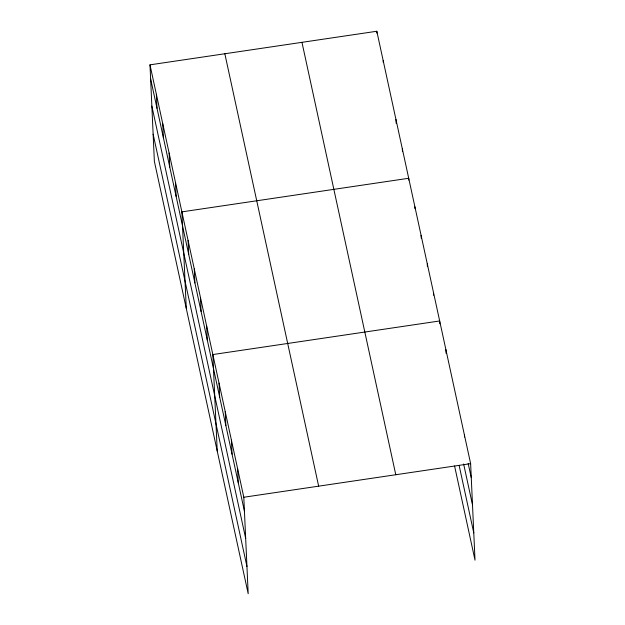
<?xml version="1.0" encoding="UTF-8"?>
<svg xmlns="http://www.w3.org/2000/svg" width="625" height="625" viewBox="0 0 625 625"><rect width="100%" height="100%" fill="white"/><g stroke="black" fill="none" stroke-linecap="round" stroke-linejoin="round"><path stroke-width="0.94" d="M149.984 64.844L243.805 497.25L248.188 593.75L154.367 161.352L149.984 64.844L376.812 31.25L470.633 463.648L475.016 560.156L454.578 465.977M243.805 497.25L470.633 463.648M468.172 463.406L471.266 477.68M463.633 463.992L472.508 504.898M459.125 465.398L473.781 532.938M301.961 42.336L395.781 474.742M224.836 53.758L318.656 486.164M150.625 78.875L244.445 511.273M151.859 106.094L245.68 538.492M153.133 134.133L246.953 566.531M464.438 435.117L464.523 436.984M445.867 349.5L446.031 353.242M439.797 323.766L439.672 320.961L212.844 354.555L217.227 451.055M433.477 292.422L433.609 295.227M427.289 263.883L427.414 266.688M421.094 235.344L421.227 238.148M414.906 206.805L414.992 208.672M408.797 180.141L408.711 178.266L181.883 211.867L186.266 308.367M402.328 148.867L402.461 151.672M395.953 119.461L396.125 123.203M383.195 60.656L383.281 62.523M376.812 31.25L376.898 33.117M237.609 468.711L238.25 482.734M231.422 440.172L232.055 454.195M225.227 411.633L225.867 425.664M219.039 383.094L219.672 397.125M206.656 326.016L207.289 340.047M200.461 297.477L201.094 311.508M194.266 268.938L194.906 282.969M188.078 240.406L188.711 254.43M175.508 182.461L176.141 196.484M169.125 153.055L169.766 167.086M162.742 123.656L163.383 137.68M156.367 94.25L157 108.281"/></g></svg>
